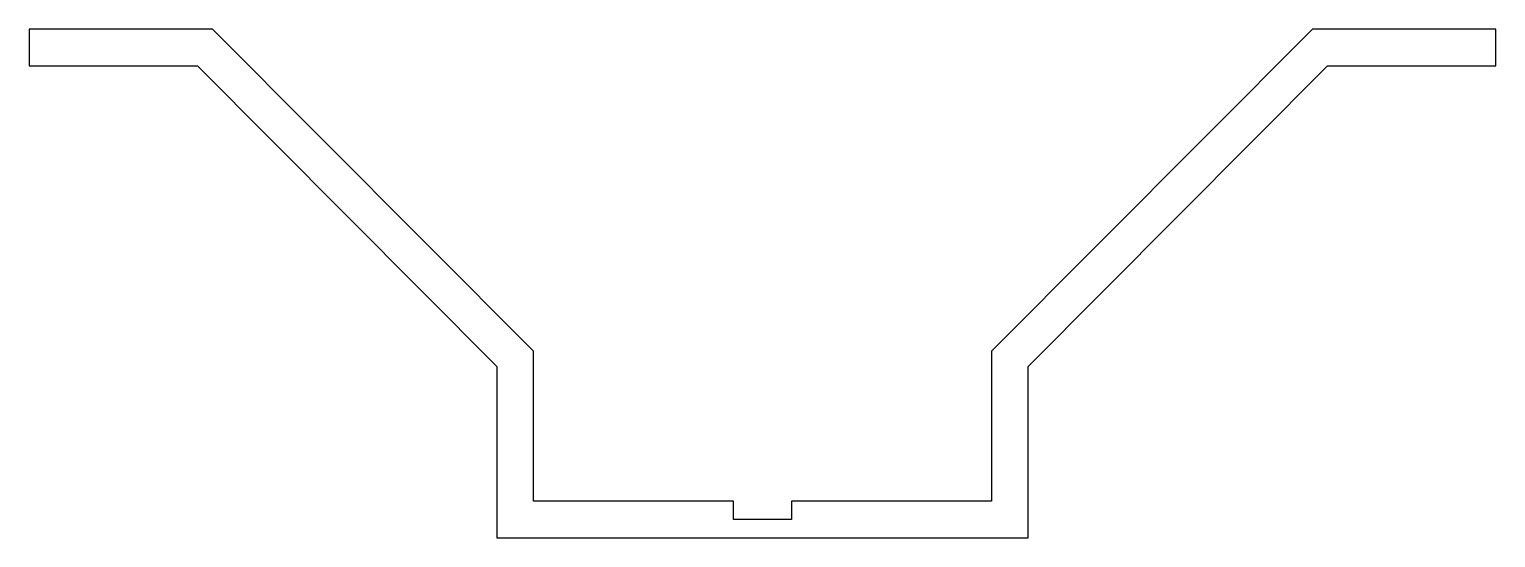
# Model space of a CAD drawing. Header units: millimetres. Extents: x -40 to 40, y -3.2 to 24.6.
import ezdxf

# ---------------------------------------------------------------- set-up
doc = ezdxf.new("R2010")
doc.units = ezdxf.units.MM

msp = doc.modelspace()

# ---------------------------------------------------------------- linework, layer by layer
at = {"color": 7, "linetype": 'Continuous', "lineweight": 25}
for p, q in [((-30, 24.575), (-40, 24.575)), ((-40, 24.575), (-40, 22.575)), ((-12.5, 7), (-30, 24.575)), ((30, 24.575), (12.5, 7)), ((40, 24.575), (30, 24.575)), ((40, 22.575), (40, 24.575)), ((-40, 22.575), (-30.831, 22.575)), ((-30.831, 22.575), (-14.5, 6.174)), ((14.5, 6.174), (30.831, 22.575)), ((30.831, 22.575), (40, 22.575)), ((-12.5, -1.175), (-12.5, 7)), ((12.5, 7), (12.5, -1.175)), ((-14.5, 6.174), (-14.5, -3.175)), ((14.5, -3.175), (14.5, 6.174)), ((-1.587, -1.175), (-12.5, -1.175)), ((-1.587, -2.175), (-1.587, -1.175)), ((12.5, -1.175), (1.587, -1.175)), ((1.587, -1.175), (1.587, -2.175)), ((1.587, -2.175), (-1.587, -2.175)), ((-14.5, -3.175), (14.5, -3.175))]:
    msp.add_line(p, q, dxfattribs=at)

doc.saveas('drawing.dxf')
